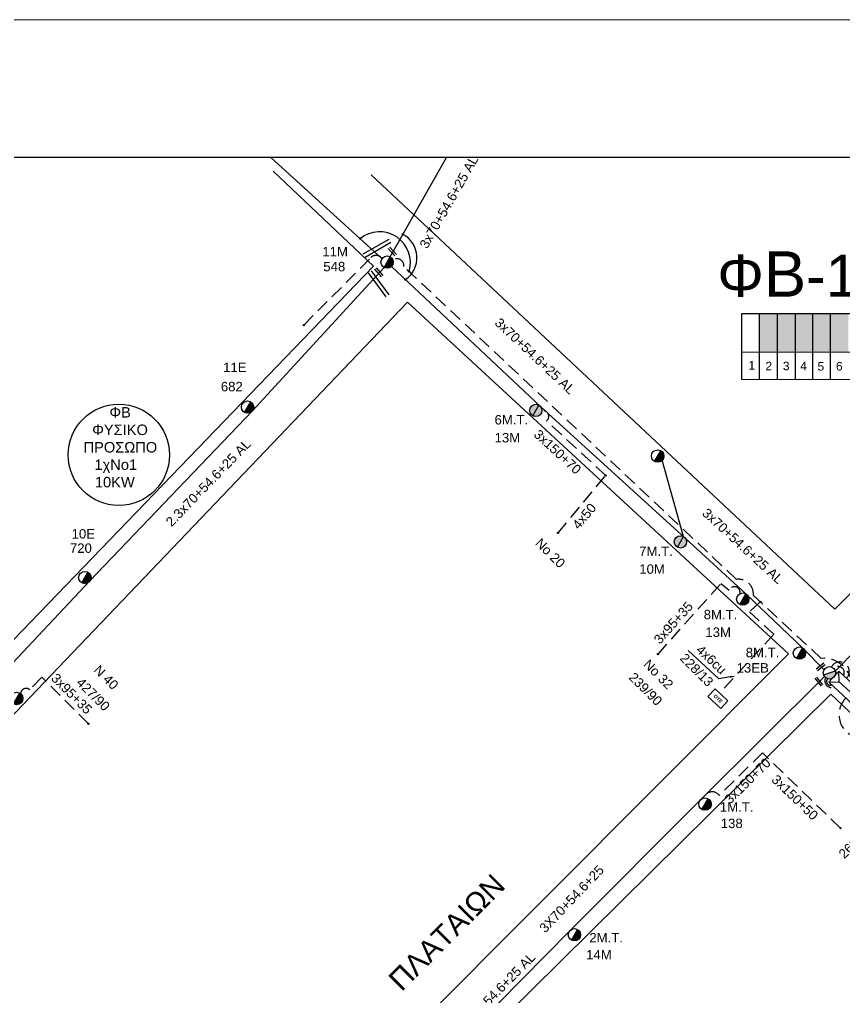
# Model space of a CAD drawing. Header units: millimetres. Extents: x 855 to 3091, y 750 to 2767.
# Drawn here: x 1648.2 to 1805.6, y 1585.8 to 1772.4 of the extents above; entities that cross this region are included whole.
import ezdxf
from ezdxf import colors
from ezdxf.entities.mleader import LeaderData, LeaderLine
from ezdxf.enums import TextEntityAlignment as Align
from ezdxf.math import Vec2, Vec3

# ---------------------------------------------------------------- set-up
doc = ezdxf.new("R2010")
doc.units = ezdxf.units.MM
doc.linetypes.add('DASHED', pattern=[19.05, 12.7, -6.35])
for name, color, linetype, lineweight in [('3x150+50', 7, 'Continuous', 30), ('3x150+70', 7, 'Continuous', 30), ('3x150+70AL', 7, 'DASHED', 30), ('3x150AL+50CU', 7, 'Continuous', 30), ('3x70+54.6+25 AL', 7, 'SYN_LINE', 30), ('3x95+35', 7, 'Continuous', 30), ('4x50', 7, 'Continuous', 30), ('Υπόβαθρο ΔΕΗ', 7, 'Continuous', 30)]:
    doc.layers.add(name, color=color, linetype=linetype, lineweight=lineweight)
for name, color, linetype in [('Pillar OTE', 7, 'Continuous'), ('TEXT ΚΑΛΩΔΙΩΝ', 7, 'Continuous'), ('Άγνωστα', 7, 'Continuous'), ('ΑΓΝΩΣΤΟ ΕΝΑΕΡΙΟ ΚΑΛΩΔΙΟ', 7, 'Continuous'), ('Επιγραφές - Σχήματα', 7, 'Continuous'), ('Καλώδια ΧΤ   3x150AL+50CU', 7, 'DASHED'), ('Μηχανική τομή', 7, 'Continuous'), ('Στύλος Ξύλινος', 7, 'Continuous'), ('Στύλος Ξύλινος @ 1', 7, 'Continuous'), ('Στύλος ΦΜ', 7, 'Continuous'), ('Στύλος ΦΜ @ 1', 7, 'Continuous'), ('Συνδέσεις', 7, 'Continuous'), ('Τομή', 7, 'Continuous'), ('Υποσταθμός εναέριος 2 στύλων', 7, 'Continuous'), ('Υποσταθμός πόλεως', 7, 'Continuous'), ('Υπόγεια καλώδια Παροχών ΧΤ   4x50AL', 7, 'DASHED'), ('Υπόγεια καλώδια Παροχών ΧΤ   4x6', 7, 'DASHED')]:
    doc.layers.add(name, color=color, linetype=linetype)
doc.styles.add('arial', font='arial.ttf')
doc.styles.get("Standard").update_dxf_attribs({"font": 'arial.ttf'})
doc.linetypes.add('SYN_LINE', pattern='A,0.5,-0.0001,["/\\/\\/\\/",Standard,S=0.1,R=0,X=0,Y=-0.05],-0.25', length=0.7501)

# ---------------------------------------------------------------- blocks, each defined once
blk = doc.blocks.new('ΥΠΑΡΧΩΝ ΤΣΙΜΕΝΤΕΝΙΟΣ ΣΤΥΛΟΣ')
at = {"layer": 'Στύλος ΦΜ'}
blk.add_hatch(color=7, dxfattribs=at).paths.add_polyline_path([(-1.29, -2.28, 0.574793), (2.62, 0, 0.268822), (1.3, 2.27)])
at = {"layer": 'Στύλος ΦΜ', "color": 7}
blk.add_line((-1.29, -2.28), (1.3, 2.27), dxfattribs=at)
blk.add_circle((0, 0), 2.62, dxfattribs=at)
at = {"layer": 'Στύλος ΦΜ', "flags": 4}
for tag, p in [('ΑΡΙΘΜΟΣ', (-4.68, 8.05)), ('ΤΥΠΟΣ', (-4.91, 3.03))]:
    blk.add_attdef(tag, p, '', height=4, dxfattribs=at)
blk = doc.blocks.new('ΥΠΑΡΧΩΝ ΞΥΛΙΝΟΣ ΣΤΥΛΟΣ')
at = {"layer": 'Στύλος Ξύλινος'}
h = blk.add_hatch(color=7, dxfattribs=at)
h.paths.add_polyline_path([(-2.62, 0, 0.270008), (-1.29, -2.28), (1.3, 2.27, 0.576266)])
h.paths.add_polyline_path([(-1.29, -2.28, 0.574793), (2.62, 0, 0.268822), (1.3, 2.27)])
at = {"layer": 'Στύλος Ξύλινος', "color": 7}
blk.add_line((-1.29, -2.28), (1.3, 2.27), dxfattribs=at)
blk.add_circle((0, 0), 2.62, dxfattribs=at)
at = {"layer": 'Στύλος Ξύλινος', "flags": 4}
for tag, p in [('ΑΡΙΘΜΟΣ', (-4.91, 8.6)), ('ΤΥΠΟΣ', (-4.85, 3.39))]:
    blk.add_attdef(tag, p, '', height=4, dxfattribs=at)
blk = doc.blocks.new('ΥΠΟΣΤΑΘΜΟΣ ΕΝΑΕΡΙΟΣ ΕΠΙ 2 ΣΤΥΛΩΝ')
at = {"layer": 'Υποσταθμός εναέριος 2 στύλων', "linetype": 'Continuous'}
for points in [[(-11.97, -2.11, 0.574793), (-8.45, -0.07, 0.268822), (-9.64, 1.98)], [(9.68, -2.15, 0.574793), (13.19, -0.1, 0.268822), (12.01, 1.95)]]:
    blk.add_hatch(color=256, dxfattribs=at).paths.add_polyline_path(points)
for p, q in [((-11.97, -2.11), (-9.64, 1.98)), ((9.68, -2.15), (12.01, 1.95))]:
    blk.add_line(p, q, dxfattribs=at)
for centre in [(-10.81, -0.07), (10.84, -0.1)]:
    blk.add_circle(centre, 2.36, dxfattribs=at)
at = {"layer": 'Υποσταθμός πόλεως', "linetype": 'Continuous', "ltscale": 40}
blk.add_lwpolyline([(-8.57, 2.82), (8.57, 2.82), (8.57, -2.82), (-8.57, -2.82)], close=True, dxfattribs=at)
for points in [[(-5.75, 0), (-8.57, 2.82)], [(-8.57, -2.82), (-5.75, 0)], [(-5.75, 0), (5.75, 0)], [(5.75, 0), (8.57, 2.82)], [(8.57, -2.82), (5.75, 0)]]:
    blk.add_lwpolyline(points, dxfattribs=at)
at = {"layer": 'Υποσταθμός εναέριος 2 στύλων', "ltscale": 40, "flags": 1}
for tag, p in [('ΜΕΤΑΣΧΗΜΑΤΙΣΜΟΣ', (14.09, 2.51)), ('ΙΣΧΥΣ', (14.07, -0.28)), ('ΑΡΙΘΜΟΣ', (14.19, -3))]:
    blk.add_attdef(tag, p, '', height=1.8, dxfattribs=at)
blk = doc.blocks.new('ΜΗΧΑΝΙΚΗ ΤΟΜΗ')
at = {"layer": 'Μηχανική τομή', "ltscale": 40}
for p, q in [((-1.89, 0.78), (5.69, 0.78)), ((-1.89, -0.77), (5.69, -0.77))]:
    blk.add_line(p, q, dxfattribs=at)
blk = doc.blocks.new('_ΣΥΝΔΕΣΗ')
at = {"layer": 'Συνδέσεις', "linetype": 'SYN_LINE', "ltscale": 40}
blk.add_hatch(color=256, dxfattribs=at).paths.add_polyline_path([(0.5, -0.01, 1), (-0.5, -0.01, 1)])
at = {"layer": 'Συνδέσεις'}
blk.add_circle((0, -0.01), 0.5, dxfattribs=at)
blk = doc.blocks.new('ΤΟΜΗ')
at = {"layer": 'Τομή', "ltscale": 40}
for p, q in [((-5.68, 0), (17.06, 0)), ((-5.68, -2.77), (17.06, -2.77))]:
    blk.add_line(p, q, dxfattribs=at)
blk = doc.blocks.new('PILLAR ΟΤΕ')
at = {"layer": 'Pillar OTE', "ltscale": 40}
blk.add_lwpolyline([(-3.31, 2.02), (3.39, 2.02), (3.39, -1.99), (-3.31, -1.99)], close=True, dxfattribs=at)
at = {"layer": 'Pillar OTE', "insert": (-1.81, 0.71), "char_height": 1.3575, "width": 109.961, "attachment_point": 1}
blk.add_mtext('{\\fArial|b1|i0|c161|p34;OTE}', dxfattribs=at)

msp = doc.modelspace()

# ---------------------------------------------------------------- hatches: boundary and pattern name
at = {"layer": 'Καλώδια ΧΤ   3x150AL+50CU', "linetype": 'DASHED', "lineweight": -3, "ltscale": 0.2}
h = msp.add_hatch(color=1, dxfattribs=at)
h.dxf.hatch_style = 1
h.paths.add_polyline_path([(1792.8, 1716.33), (1789.36, 1716.33), (1789.36, 1708.96), (1792.8, 1708.96)])
h = msp.add_hatch(color=173, dxfattribs=at)
h.dxf.hatch_style = 1
h.paths.add_polyline_path([(1792.8, 1708.96), (1796.23, 1708.96), (1796.24, 1716.33), (1792.8, 1716.33)])
h = msp.add_hatch(color=6, dxfattribs=at)
h.dxf.hatch_style = 1
h.paths.add_polyline_path([(1799.53, 1716.32), (1796.24, 1716.33), (1796.23, 1708.96), (1799.53, 1708.96)])
h = msp.add_hatch(color=30, dxfattribs=at)
h.dxf.hatch_style = 1
h.paths.add_polyline_path([(1802.92, 1716.32), (1799.53, 1716.32), (1799.53, 1708.96), (1802.92, 1708.95)])
h = msp.add_hatch(color=133, dxfattribs=at)
h.dxf.hatch_style = 1
h.paths.add_polyline_path([(1802.92, 1708.95), (1806.31, 1708.95), (1806.32, 1716.32), (1802.92, 1716.32)])

# ---------------------------------------------------------------- linework, layer by layer
at = {"lineweight": -3, "ltscale": 0.2}
msp.add_circle((1667.1, 1689.33), 9.67, dxfattribs=at)
at = {"layer": '3x150+50', "lineweight": -3}
msp.add_lwpolyline([(876.93, 763.69), (2934.6, 763.16), (2934.6, 1746.06), (876.93, 1746.06)], close=True, dxfattribs=at)
at = {"layer": '3x150+50', "color": 133, "linetype": 'DASHED', "lineweight": -3, "ltscale": 0.2}
msp.add_lwpolyline([(1702.41, 1714.1), (1715.23, 1727, -0.475202), (1717.32, 1726.79, -1.871844)], format="xyb", dxfattribs=at)
at = {"layer": '3x150+50', "color": 2, "linetype": 'DASHED', "lineweight": -3, "ltscale": 0.2}
msp.add_lwpolyline([(1805.88, 1642.92, 1.009335), (1812.08, 1636.64), (1823.46, 1625.91, 0.553927), (1828.37, 1621.41), (1841.94, 1608.67, 0.377807), (1848.02, 1603.41), (1859.6, 1591.8, 0.45522), (1861.71, 1589.78, 3.799603)], format="xyb", dxfattribs=at)
at = {"layer": '3x150+50', "color": 30, "linetype": 'DASHED', "lineweight": -3, "ltscale": 0.2}
msp.add_lwpolyline([(1804.83, 1618.08), (1789.95, 1632.44)], dxfattribs=at)
at = {"layer": '3x150+70', "color": 85, "linetype": 'DASHED', "lineweight": -3, "ltscale": 0.2}
msp.add_lwpolyline([(1760.02, 1685.4), (1748.74, 1695.81, 0.792127), (1747.85, 1697.75, 44.423023)], format="xyb", dxfattribs=at)
at = {"layer": '3x150+70', "color": 30, "linetype": 'DASHED', "lineweight": -3, "ltscale": 0.2}
msp.add_lwpolyline([(1789.95, 1632.44), (1781.7, 1624.31, 0.630499), (1778.77, 1623.84, -1.507719)], format="xyb", dxfattribs=at)
at = {"layer": '3x150+70AL', "color": 133, "linetype": 'DASHED', "lineweight": -3, "ltscale": 0.2}
msp.add_lwpolyline([(1807.01, 1645.71, 0.402133), (1801.15, 1650.49), (1788.21, 1662.5, 0.479111), (1784.98, 1665.57), (1721.51, 1725.26, 0.644415), (1719.39, 1726.52, -0.583646)], format="xyb", dxfattribs=at)
at = {"layer": '3x150AL+50CU', "color": 173, "linetype": 'DASHED', "lineweight": -3, "ltscale": 0.2}
msp.add_lwpolyline([(1803.1, 1648.85, -1.167415), (1805.96, 1646.69, 39.88852)], format="xyb", dxfattribs=at)
at = {"layer": '3x150AL+50CU', "color": 6, "linetype": 'DASHED', "lineweight": -3, "ltscale": 0.2}
msp.add_lwpolyline([(1803.57, 1648.6, -0.856467), (1805.42, 1647.19, 9.699524)], format="xyb", dxfattribs=at)
at = {"layer": '3x150AL+50CU', "color": 30, "linetype": 'DASHED', "lineweight": -3, "ltscale": 0.2}
msp.add_lwpolyline([(1802, 1646.8, 0.706451), (1803.62, 1645.02, 9.699524)], format="xyb", dxfattribs=at)
at = {"layer": '3x150AL+50CU', "color": 85, "linetype": 'DASHED', "lineweight": -3, "ltscale": 0.2}
msp.add_lwpolyline([(1802.39, 1646.6, 0.864751), (1803.17, 1645.44, 9.699524)], format="xyb", dxfattribs=at)
at = {"layer": '3x70+54.6+25 AL', "color": 85, "linetype": 'SYN_LINE', "lineweight": -3, "ltscale": 15}
for points in [[(1718.87, 1727.14), (1729.66, 1746.06)], [(1719.13, 1725.3), (1747.63, 1698.5), (1775.21, 1673.45), (1786.78, 1662.82), (1797.58, 1652.53), (1801.69, 1648.28)]]:
    msp.add_lwpolyline(points, dxfattribs=at)
at = {"layer": '3x70+54.6+25 AL', "color": 2, "linetype": 'SYN_LINE', "lineweight": -3, "ltscale": 15}
msp.add_lwpolyline([(1593.92, 1595.28), (1615.06, 1616.63), (1638.9, 1641.21), (1661.59, 1665.26), (1692.61, 1697.73), (1717.71, 1725.09)], dxfattribs=at)
at = {"layer": '3x70+54.6+25 AL', "color": 6, "linetype": 'SYN_LINE', "lineweight": -3, "ltscale": 15}
msp.add_lwpolyline([(1803.86, 1648.08), (1829.67, 1674.32), (1852.49, 1697.71), (1876.42, 1719.11)], dxfattribs=at)
at = {"layer": '3x70+54.6+25 AL', "color": 133, "linetype": 'SYN_LINE', "lineweight": -3, "ltscale": 15}
msp.add_lwpolyline([(1774.87, 1673.75), (1770.81, 1688.32)], dxfattribs=at)
at = {"layer": '3x70+54.6+25 AL', "color": 30, "linetype": 'SYN_LINE', "lineweight": -3, "ltscale": 15}
msp.add_lwpolyline([(1801.81, 1647), (1778.19, 1623.56), (1753.17, 1598.51), (1721.46, 1566.28), (1696.33, 1542.27), (1674.99, 1518.79)], dxfattribs=at)
at = {"layer": '3x95+35', "color": 85, "linetype": 'DASHED', "lineweight": -3, "ltscale": 0.2}
msp.add_lwpolyline([(1770.02, 1651.32), (1781.99, 1664.75), (1783.6, 1663.5, -0.919613), (1785.64, 1662.84, 3.734854)], format="xyb", dxfattribs=at)
at = {"layer": '3x95+35', "color": 2, "linetype": 'DASHED', "lineweight": -3, "ltscale": 0.2}
msp.add_lwpolyline([(1661.29, 1638.02), (1652.38, 1646.92), (1650.11, 1644.48, 0.672866), (1648.38, 1643.71, -7.694372)], format="xyb", dxfattribs=at)
at = {"layer": '4x50', "color": 85, "linetype": 'DASHED', "lineweight": -3, "ltscale": 0.2}
msp.add_lwpolyline([(1750.94, 1674.43), (1760.02, 1685.4)], dxfattribs=at)
at = {"layer": 'Pillar OTE', "lineweight": -3, "ltscale": 40}
for points in [[(1786.03, 1703.69), (1786.03, 1716.33), (1816.36, 1716.32), (1816.36, 1703.66), (1786.03, 1703.69)], [(1789.35, 1703.68), (1789.36, 1716.33)], [(1792.79, 1703.68), (1792.8, 1716.33)], [(1796.23, 1703.68), (1796.24, 1716.33)], [(1799.53, 1703.67), (1799.53, 1716.32)], [(1802.92, 1703.67), (1802.92, 1716.32)], [(1786.03, 1708.97), (1816.36, 1708.94)]]:
    msp.add_lwpolyline(points, dxfattribs=at)
at = {"layer": 'ΑΓΝΩΣΤΟ ΕΝΑΕΡΙΟ ΚΑΛΩΔΙΟ', "color": 133, "linetype": 'Continuous', "lineweight": -3, "ltscale": 0.2}
msp.add_lwpolyline([(1717.32, 1726.79), (1696.12, 1746.06)], dxfattribs=at)
at = {"layer": 'Επιγραφές - Σχήματα', "lineweight": -3}
msp.add_lwpolyline([(854.53, 1772.42), (3089.94, 1772.28), (3090.64, 753.14), (854.53, 753.28)], close=True, dxfattribs=at)
at = {"layer": 'Υπόβαθρο ΔΕΗ', "lineweight": -3}
for points in [[(1641.11, 1746.06), (1546.25, 1652.71), (1598.26, 1603.5), (1715.68, 1725.33), (1696.56, 1743.46)], [(1837.89, 1742.89), (1862.78, 1718.56), (1803.72, 1659.85), (1715.25, 1742.76)]]:
    msp.add_lwpolyline(points, dxfattribs=at)
for points in [[(1722.22, 1718.48), (1794.88, 1651.36), (1675.92, 1532.07), (1605.21, 1596.07)], [(1682.84, 1524.78), (1802.96, 1643.68), (1860.01, 1589.74), (1742.13, 1470.77)]]:
    msp.add_lwpolyline(points, close=True, dxfattribs=at)
for centre, radius, start, end in [((1716.88, 1726.06), 5.86, 342.961, 129.636), ((1718.95, 1726.96), 5.05, 304.2847, 62.1001)]:
    msp.add_arc(centre, radius, start, end, dxfattribs=at)
at = {"layer": 'Υπόγεια καλώδια Παροχών ΧΤ   4x6', "color": 133, "linetype": 'DASHED', "lineweight": -3, "ltscale": 0.2}
msp.add_lwpolyline([(1789.52, 1661.29), (1787.45, 1659.37), (1792.08, 1655.1), (1781.86, 1643.96)], dxfattribs=at)

# ---------------------------------------------------------------- block references
at = {"layer": 'Pillar OTE', "xscale": 0.5, "yscale": 0.5, "zscale": 0.5, "rotation": 317.0000000000001}
msp.add_blockref('PILLAR ΟΤΕ', (1781.41, 1642.82), dxfattribs=at)
at = {"layer": 'Μηχανική τομή', "lineweight": -3, "xscale": 0.2499999999999998, "yscale": 0.2499999999999998, "zscale": 0.4999999999999997}
for p, rotation in [((1719.62, 1727.78), 131.9299130364955), ((1717.07, 1723.82), 131.9299130364955), ((1800.67, 1648.6), 37.72028728008257), ((1801.03, 1645.7), 128.9938703653352)]:
    msp.add_blockref('ΜΗΧΑΝΙΚΗ ΤΟΜΗ', p, dxfattribs=dict(at, rotation=rotation))
at = {"layer": 'Στύλος Ξύλινος @ 1', "lineweight": -3, "ltscale": 40}
ref = msp.add_blockref('ΥΠΑΡΧΩΝ ΞΥΛΙΝΟΣ ΣΤΥΛΟΣ', (1746.67, 1697.81), dxfattribs=dict(at, xscale=0.4499999999998181, yscale=0.4499999999998181, zscale=0.4499999999998181))
ref.add_attrib('ΤΥΠΟΣ', '6M.T.', (1738.8, 1695.13), dxfattribs={"layer": 'Στύλος Ξύλινος', "height": 1.8, "flags": 4})
ref.add_attrib('ΑΡΙΘΜΟΣ', '13M', (1738.82, 1691.71), dxfattribs={"layer": 'Στύλος Ξύλινος', "height": 1.8, "flags": 4})
ref = msp.add_blockref('ΥΠΑΡΧΩΝ ΞΥΛΙΝΟΣ ΣΤΥΛΟΣ', (1774.28, 1672.72), dxfattribs=dict(at, xscale=0.4499999999998181, yscale=0.4499999999998181, zscale=0.4499999999998181))
ref.add_attrib('ΤΥΠΟΣ', '7M.T.', (1766.41, 1670.04), dxfattribs={"layer": 'Στύλος Ξύλινος', "height": 1.8, "flags": 4})
ref.add_attrib('ΑΡΙΘΜΟΣ', '10M', (1766.43, 1666.63), dxfattribs={"layer": 'Στύλος Ξύλινος', "height": 1.8, "flags": 4})
at = {"layer": 'Στύλος ΦΜ @ 1', "lineweight": -3, "ltscale": 40}
ref = msp.add_blockref('ΥΠΑΡΧΩΝ ΤΣΙΜΕΝΤΕΝΙΟΣ ΣΤΥΛΟΣ', (1718.29, 1726.12), dxfattribs=dict(at, xscale=0.4499999999998182, yscale=0.4499999999998182, zscale=0.4499999999998182))
ref.add_attrib('ΤΥΠΟΣ', '11M', (1705.94, 1727.22), dxfattribs={"layer": 'Στύλος ΦΜ', "height": 1.8, "rotation": 360, "flags": 4})
ref.add_attrib('ΑΡΙΘΜΟΣ', '548', (1706.12, 1724.37), dxfattribs={"layer": 'Στύλος ΦΜ', "height": 1.8, "rotation": 360, "flags": 4})
ref = msp.add_blockref('ΥΠΑΡΧΩΝ ΤΣΙΜΕΝΤΕΝΙΟΣ ΣΤΥΛΟΣ', (1691.68, 1698.45), dxfattribs=dict(at, xscale=0.449999999999818, yscale=0.449999999999818, zscale=0.449999999999818))
ref.add_attrib('ΤΥΠΟΣ', '682', (1686.57, 1701.47), dxfattribs={"layer": 'Στύλος ΦΜ', "height": 1.8, "rotation": 360, "flags": 4})
ref.add_attrib('ΑΡΙΘΜΟΣ', '11E', (1687.01, 1705.14), dxfattribs={"layer": 'Στύλος ΦΜ', "height": 1.8, "rotation": 360, "flags": 4})
at = {"layer": 'Στύλος ΦΜ @ 1', "lineweight": -3, "ltscale": 40, "xscale": 0.4499999999998182, "yscale": 0.4499999999998182, "zscale": 0.4499999999998182}
for p in [(1769.94, 1689.11), (1647.6, 1642.83)]:
    msp.add_blockref('ΥΠΑΡΧΩΝ ΤΣΙΜΕΝΤΕΝΙΟΣ ΣΤΥΛΟΣ', p, dxfattribs=at)
at = {"layer": 'Στύλος ΦΜ @ 1', "lineweight": -3, "ltscale": 40}
ref = msp.add_blockref('ΥΠΑΡΧΩΝ ΤΣΙΜΕΝΤΕΝΙΟΣ ΣΤΥΛΟΣ', (1660.61, 1665.91), dxfattribs=dict(at, xscale=0.449999999999818, yscale=0.449999999999818, zscale=0.449999999999818))
ref.add_attrib('ΤΥΠΟΣ', '720', (1657.76, 1670.63), dxfattribs={"layer": 'Στύλος ΦΜ', "height": 1.8, "rotation": 360, "flags": 4})
ref.add_attrib('ΑΡΙΘΜΟΣ', '10E', (1658.09, 1673.36), dxfattribs={"layer": 'Στύλος ΦΜ', "height": 1.8, "rotation": 360, "flags": 4})
ref = msp.add_blockref('ΥΠΑΡΧΩΝ ΤΣΙΜΕΝΤΕΝΙΟΣ ΣΤΥΛΟΣ', (1786.19, 1661.8), dxfattribs=dict(at, xscale=0.4499999999998182, yscale=0.4499999999998182, zscale=0.4499999999998182))
ref.add_attrib('ΤΥΠΟΣ', '13M', (1779.04, 1654.59), dxfattribs={"layer": 'Στύλος ΦΜ', "height": 1.8, "rotation": 360, "flags": 4})
ref.add_attrib('ΑΡΙΘΜΟΣ', '8M.T.', (1778.72, 1657.95), dxfattribs={"layer": 'Στύλος ΦΜ', "height": 1.8, "rotation": 360, "flags": 4})
ref = msp.add_blockref('ΥΠΑΡΧΩΝ ΤΣΙΜΕΝΤΕΝΙΟΣ ΣΤΥΛΟΣ', (1796.99, 1651.5), dxfattribs=dict(at, xscale=0.4499999999998182, yscale=0.4499999999998182, zscale=0.4499999999998182))
ref.add_attrib('ΤΥΠΟΣ', '13EB', (1785.01, 1647.78), dxfattribs={"layer": 'Στύλος ΦΜ', "height": 1.8, "rotation": 360, "flags": 4})
ref.add_attrib('ΑΡΙΘΜΟΣ', '8M.T.', (1786.74, 1650.71), dxfattribs={"layer": 'Στύλος ΦΜ', "height": 1.8, "rotation": 360, "flags": 4})
ref = msp.add_blockref('ΥΠΑΡΧΩΝ ΤΣΙΜΕΝΤΕΝΙΟΣ ΣΤΥΛΟΣ', (1778.97, 1622.68), dxfattribs=dict(at, xscale=0.4499999999998182, yscale=0.4499999999998182, zscale=0.4499999999998182))
ref.add_attrib('ΤΥΠΟΣ', '138', (1781.98, 1618.1), dxfattribs={"layer": 'Στύλος ΦΜ', "height": 1.8, "rotation": 360, "flags": 4})
ref.add_attrib('ΑΡΙΘΜΟΣ', '1M.T.', (1781.8, 1621.22), dxfattribs={"layer": 'Στύλος ΦΜ', "height": 1.8, "rotation": 360, "flags": 4})
ref = msp.add_blockref('ΥΠΑΡΧΩΝ ΤΣΙΜΕΝΤΕΝΙΟΣ ΣΤΥΛΟΣ', (1754.06, 1597.74), dxfattribs=dict(at, xscale=0.4499999999998182, yscale=0.4499999999998182, zscale=0.4499999999998182))
ref.add_attrib('ΤΥΠΟΣ', '14M', (1756.29, 1593.03), dxfattribs={"layer": 'Στύλος ΦΜ', "height": 1.8, "rotation": 360, "flags": 4})
ref.add_attrib('ΑΡΙΘΜΟΣ', '2M.T.', (1756.89, 1596.28), dxfattribs={"layer": 'Στύλος ΦΜ', "height": 1.8, "rotation": 360, "flags": 4})
at = {"layer": 'Συνδέσεις', "lineweight": -3, "xscale": 0.25, "yscale": 0.25, "zscale": 0.25}
for p in [(1713.13, 1730.66), (1721.31, 1731.43), (1721.8, 1722.79), (1722.49, 1724.35), (1702.41, 1714.11), (1760.02, 1685.4), (1750.94, 1674.43), (1789.52, 1661.29), (1770.02, 1651.32), (1661.29, 1638.02), (1804.83, 1618.09)]:
    msp.add_blockref('_ΣΥΝΔΕΣΗ', p, dxfattribs=at)
at = {"layer": 'Τομή', "lineweight": -3, "xscale": 0.2499999999999999, "yscale": 0.2499999999999999, "zscale": 0.2499999999999999}
for p, rotation in [((1714.98, 1728.4), 29.8014755309144), ((1716.09, 1723.33), 306.6480168378818)]:
    msp.add_blockref('ΤΟΜΗ', p, dxfattribs=dict(at, rotation=rotation))
at = {"layer": 'Υποσταθμός εναέριος 2 στύλων', "lineweight": -3, "xscale": 0.5, "yscale": 0.5, "zscale": 0.5, "rotation": 317.0305859189754}
msp.add_blockref('ΥΠΟΣΤΑΘΜΟΣ ΕΝΑΕΡΙΟΣ ΕΠΙ 2 ΣΤΥΛΩΝ', (1806.71, 1644.07), dxfattribs=at)

# ---------------------------------------------------------------- texts
at = {"lineweight": -3, "ltscale": 30, "char_height": 1.63, "width": 11.2573, "attachment_point": 1}
for s, insert in [('1', (1787.27, 1707.25)), ('2', (1790.51, 1707.11)), ('3', (1793.84, 1707.11)), ('4', (1797.15, 1707.11)), ('5', (1800.45, 1707.03)), ('6', (1803.97, 1707.06))]:
    msp.add_mtext(s, dxfattribs=dict(at, insert=insert))
at = {"layer": 'TEXT ΚΑΛΩΔΙΩΝ', "linetype": 'Continuous', "lineweight": -3, "ltscale": 0.2}
for s, rotation, p in [('3x70+54.6+25 AL', 60.3133, (1730.08, 1737.6)), ('3x70+54.6+25 AL', 316.7598, (1746.53, 1708.2)), ('3x150+70', 317.2843, (1750.84, 1689.91)), ('2.3x70+54.6+25 AL', 45.8654, (1684.17, 1684.01)), ('4x50', 50.3498, (1755.93, 1677.63)), ('3x70+54.6+25 AL', 317.4215, (1786.19, 1671.94)), ('3x95+35', 48.2904, (1772.93, 1657.29)), ('3x95+35', 315.0462, (1658.11, 1643.74)), ('3x150+70', 44.5632, (1787.09, 1627.09)), ('3x150+50', 316.0371, (1796.14, 1623.96)), ('3x70+54.6+25 AL', 45.465, (1739.16, 1586.84))]:
    msp.add_text(s, height=1.8, rotation=rotation, dxfattribs=at).set_placement(p, align=Align.MIDDLE_CENTER)
at = {"layer": 'Άγνωστα', "lineweight": -3, "ltscale": 40, "char_height": 1.8, "attachment_point": 1, "style": 'arial'}
for s, insert, width, rotation in [('No 20', (1747.71, 1673.59), 12.7137, 315.1849), ('No 32', (1768.34, 1650.45), 12.7137, 315.1849), ('\\P228/13', (1777.42, 1653.77), 12.7137, 315.1849), ('N 40', (1663.43, 1649.37), 12.7137, 315.1849), ('427/90', (1660.11, 1646.97), 12.7137, 315.1849), ('239/90', (1765.53, 1647.99), 12.7137, 315.1849), ('263/13', (1804.29, 1613.41), 12.7137, 44.5921), ('3X70+54.6+25', (1747.18, 1599.22), 34.0855, 46.4649)]:
    msp.add_mtext(s, dxfattribs=dict(at, insert=insert, width=width, rotation=rotation))
at = {"layer": 'Υπόβαθρο ΔΕΗ', "lineweight": -3}
msp.add_text('ΠΛΑΤΑΙΩΝ', height=4, rotation=45.0801, dxfattribs=at).set_placement((1729.68, 1598.21), align=Align.MIDDLE_CENTER)
at = {"layer": 'Υπόβαθρο ΔΕΗ', "lineweight": -3, "attachment_point": 1}
for s, insert, char_height, width in [('Φ{\\H1.0833x;B}-10N', (1781.3, 1728.19), 8, 84.6573), ('{\\W8.64836; }ΦΒ \\P{\\W4.42067; }ΦΥΣΙΚΟ \\P{\\W2.28183; }ΠΡΟΣΩΠΟ', (1658.59, 1698.45), 2, 17.2548), ('{\\W5.64925; }1χΝο1\\P{\\W5.75643; }10KW', (1658.06, 1688.46), 2, 17.2548)]:
    msp.add_mtext(s, dxfattribs=dict(at, insert=insert, char_height=char_height, width=width))
at = {"layer": 'Υπόγεια καλώδια Παροχών ΧΤ   4x50AL', "color": 7, "ltscale": 0.2, "insert": (1778.35, 1653.21), "char_height": 1.8, "attachment_point": 1, "rotation": 317}
msp.add_mtext_dynamic_manual_height_columns('4x6cu', width=1.8, gutter_width=12.5, heights=[0.118], dxfattribs=at)

# ---------------------------------------------------------------- leaders
at = {"layer": 'Υπόβαθρο ΔΕΗ', "lineweight": -3}
ml = msp.add_multileader_mtext('Standard', dxfattribs=at)
ml.set_content('', color=256)
ml.set_leader_properties()
ml.build(insert=Vec2(0, 0))
ml.multileader.update_dxf_attribs({"arrow_head_size": 1})
ctx = ml.context
ctx.base_point, ctx.arrow_head_size, ctx.plane_origin, ctx.plane_x_axis, ctx.plane_y_axis = Vec3(1772.87, 1654.75), 1, Vec3(1784.76, 1647.11), Vec3(0.731354, -0.681998), Vec3(0.681998, 0.731354)
ctx.text_align_type = 2
notes = []
notes.append((ctx, [(0, (1, 1, 0), (1781.64, 1646.56), (-0.731354, 0.681998), 8, [(0, [(1784.76, 1647.11)], 0, [])])]))
ctx.mtext.insert, ctx.mtext.text_direction, ctx.mtext.rotation, ctx.mtext.alignment, ctx.mtext.flow_direction = Vec3(1775.69, 1654.85), Vec3(0.731354, -0.681998), 5.532694, 3, 5
for ctx, leaders in notes:
    for number, flags, end, landing, length, lines in leaders:
        leader = LeaderData()
        leader.index, (leader.has_last_leader_line, leader.has_dogleg_vector, leader.attachment_direction) = number, flags
        leader.last_leader_point, leader.dogleg_vector, leader.dogleg_length = Vec3(end), Vec3(landing), length
        for number, points, colour, breaks in lines:
            line = LeaderLine()
            line.index, line.vertices, line.color, line.breaks = number, Vec3.list(points), colors.encode_raw_color(colour), breaks
            leader.lines.append(line)
        ctx.leaders.append(leader)

doc.saveas('drawing.dxf')
